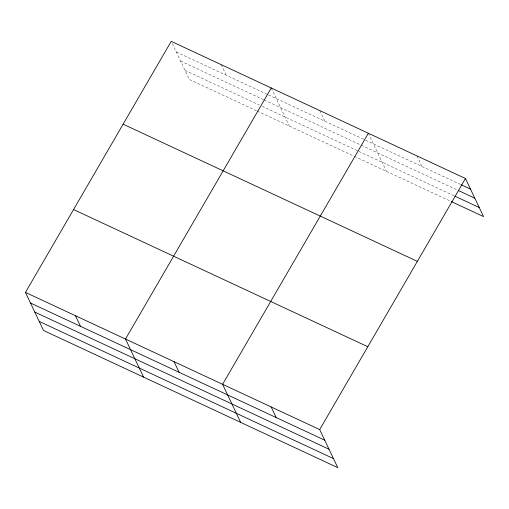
<?xml version="1.0" encoding="UTF-8"?>
<svg xmlns="http://www.w3.org/2000/svg" width="509" height="509" viewBox="0 0 509 509"><rect width="100%" height="100%" fill="white"/><g stroke="black" fill="none" stroke-linecap="round" stroke-linejoin="round"><path stroke-width="0.38" stroke-dasharray="2.54 1.91" d="M176.254 51.95L267.728 94.585M268.44 94.922L364.838 139.854M365.551 140.191L460.511 184.455M180.561 61.01L263.458 99.656M264.171 99.987L360.569 144.931M361.288 145.262L457.674 190.194M184.996 70.357L259.316 105M262.173 106.33L454.257 195.876M256.472 110.733L189.303 79.417L171.558 42.05M257.191 111.064L353.602 156.015M354.321 156.346L451.419 201.615M416.922 155.881L421.955 166.481M368.37 133.25L386.446 171.323M319.817 110.618L324.85 121.218M271.265 87.981L289.347 126.06M221.243 64.662L226.282 75.268"/><path stroke-width="0.76" d="M25.45 292.408L319.697 429.583L337.779 467.656L43.532 330.487L25.45 292.408L171.221 41.344L465.468 178.513L483.55 216.592L451.419 201.615M271.265 87.981L125.494 339.051L143.576 377.124M368.37 133.25L222.598 384.314L240.674 422.387M319.697 429.583L465.468 178.513M461.224 184.792L470.507 189.119M458.386 190.525L474.808 198.186M454.97 196.207L479.243 207.526M123.121 124.196L417.367 261.365M73.557 209.562L367.803 346.731M30.483 303.014L324.729 440.183M34.79 312.081L329.037 449.25M39.225 321.421L333.471 458.59M271.144 406.945L276.183 417.552M174.046 361.683L179.079 372.283M75.472 315.726L80.505 326.333"/></g></svg>
